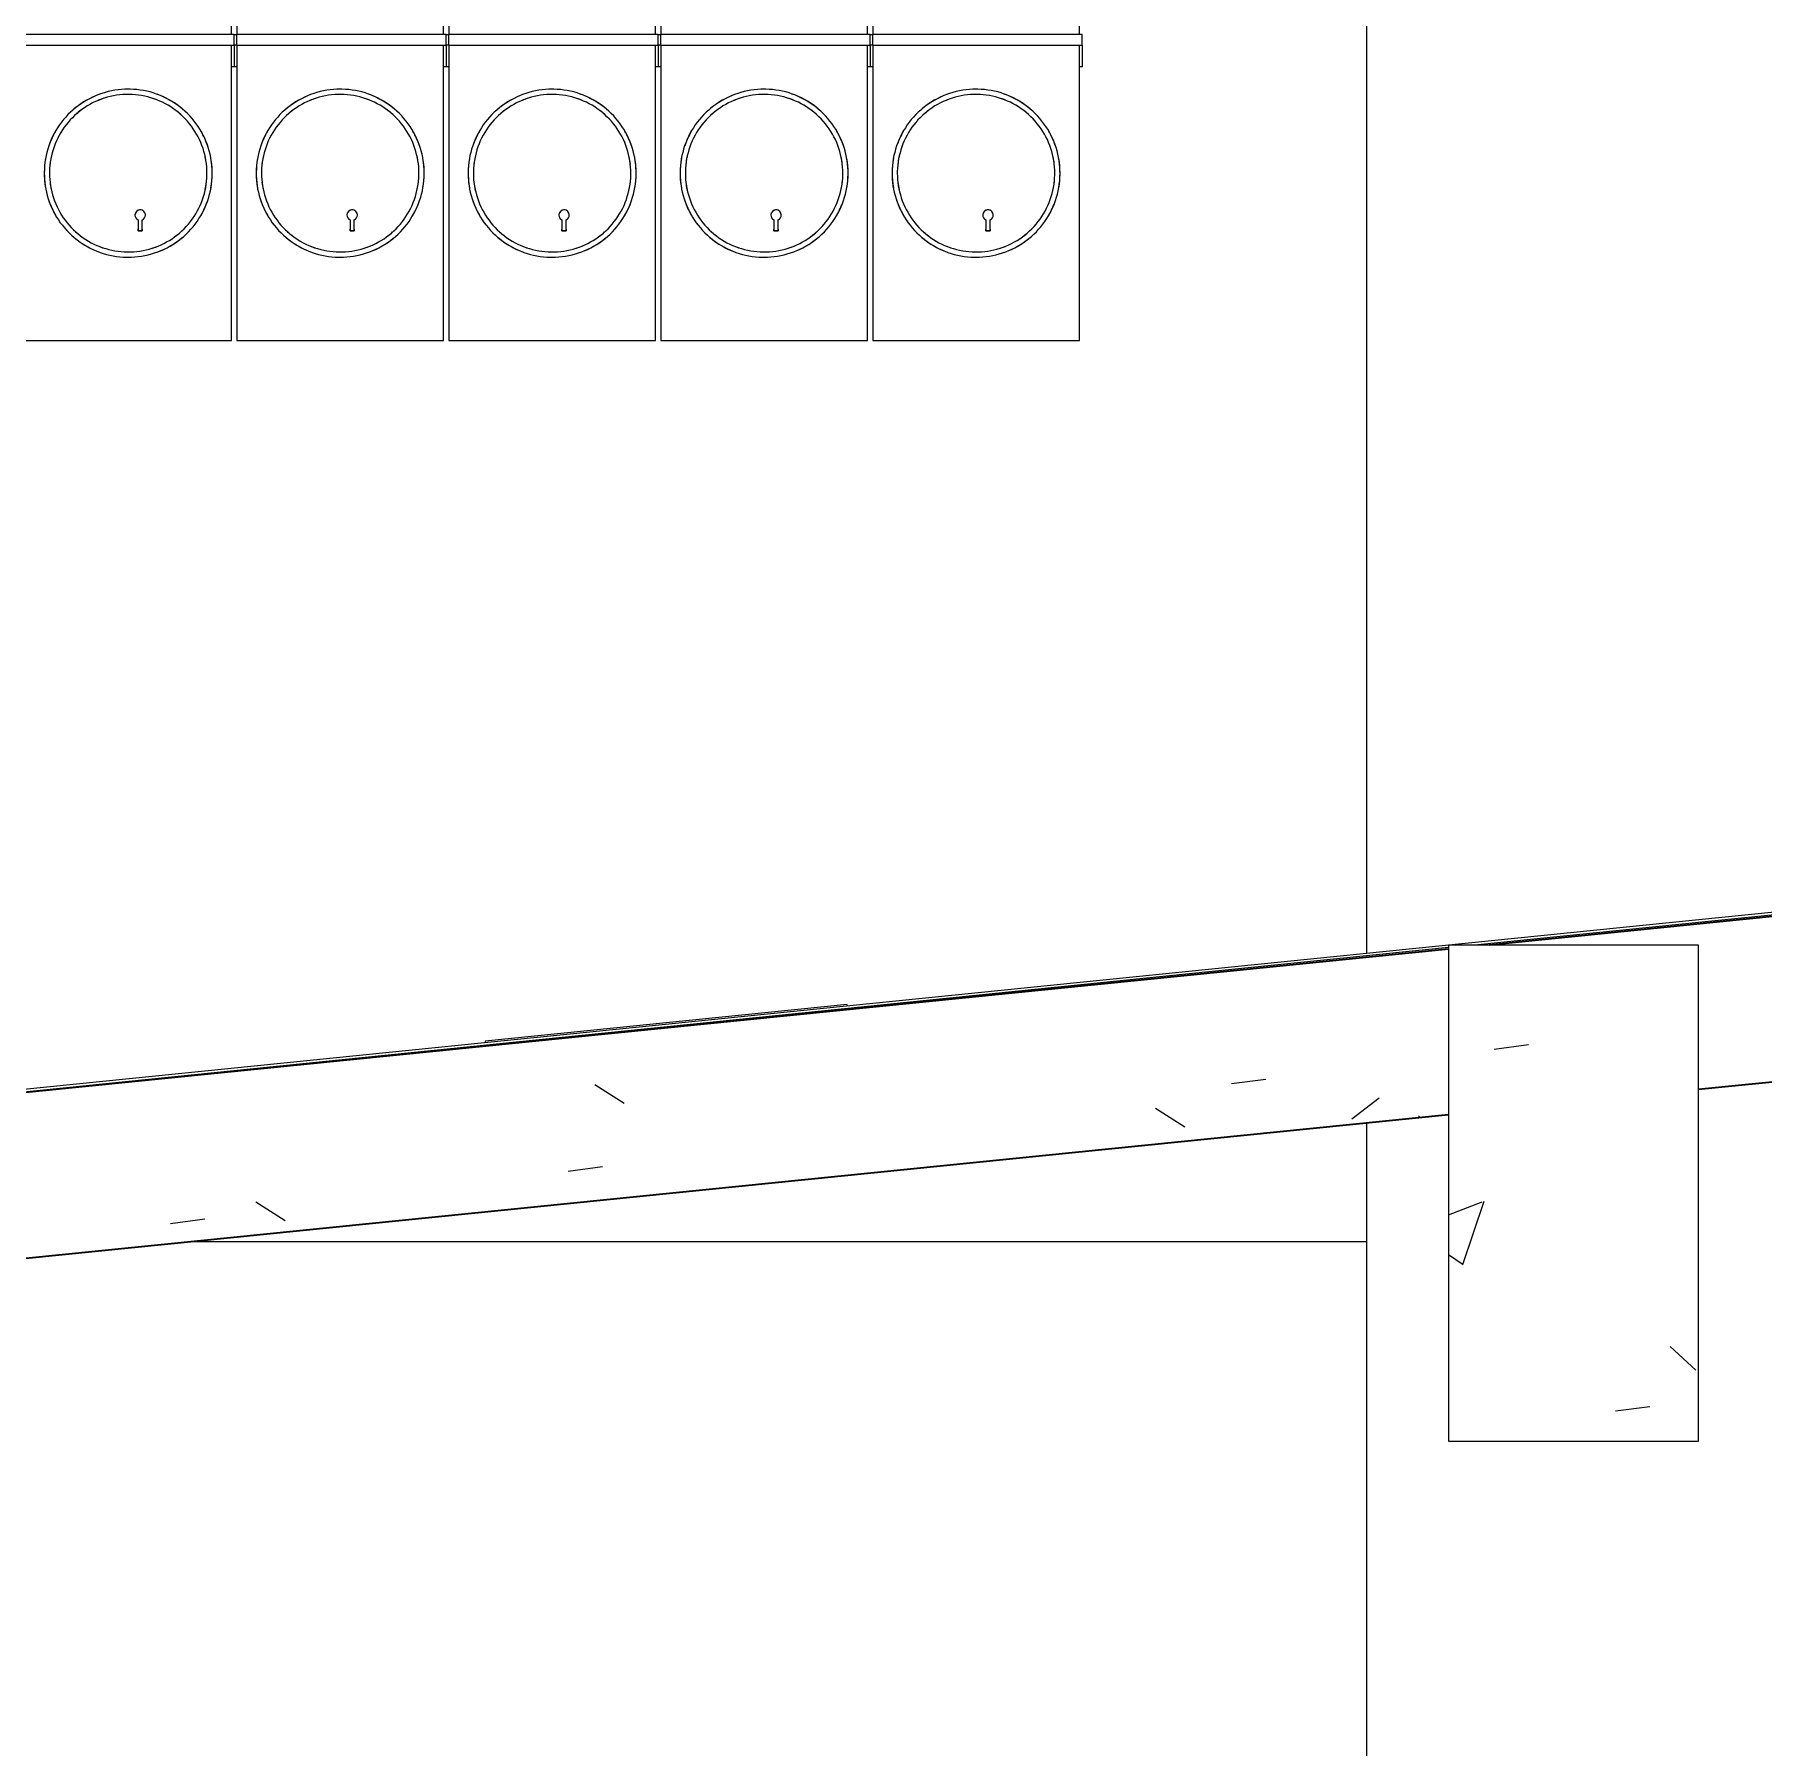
# Model space of a CAD drawing. Header units: metres. Extents: x -144 to 1000, y -717 to 29.
# Drawn here: x 220.5 to 222.591, y -656.977 to -654.906 of the extents above; entities that cross this region are included whole.
import ezdxf

# ---------------------------------------------------------------- set-up
doc = ezdxf.new("R2010")
doc.units = ezdxf.units.M
doc.layers.get('0').update_dxf_attribs({"color": 1})
for name, color, linetype, lineweight in [('A-DETL-GENF', 1, 'Continuous', 9), ('A-DETL-THIN', 1, 'Continuous', 9), ('A-FLOR', 2, 'Continuous', 9), ('A-FLOR-PATT', 8, 'Continuous', 50), ('A-WALL', 4, 'Continuous', 9), ('C-PRKG', 2, 'Continuous', 9), ('E-ELEC-FIXT', 7, 'Continuous', 9), ('S-COLS', 7, 'Continuous', 9)]:
    doc.layers.add(name, color=color, linetype=linetype, lineweight=lineweight)

# ---------------------------------------------------------------- blocks, each defined once
blk = doc.blocks.new('ololo')
at = {"layer": 'A-DETL-GENF'}
for p, q in [((222.2654, -656.1326), (222.3069, -656.1272)), ((222.2104, -656.3329), (222.2512, -656.3173)), ((222.2278, -656.3933), (222.2535, -656.3166)), ((222.2104, -656.3812), (222.228, -656.393)), ((222.4784, -656.4923), (222.5093, -656.5207)), ((222.4123, -656.5702), (222.4538, -656.5648))]:
    blk.add_line(p, q, dxfattribs=at)
at = {"layer": 'A-DETL-THIN'}
for p, q in [((222.5126, -656.0069), (222.2104, -656.0069)), ((222.2104, -656.0069), (222.2104, -656.6069)), ((222.5126, -656.6069), (222.5126, -656.0069)), ((222.2104, -656.6069), (222.5126, -656.6069))]:
    blk.add_line(p, q, dxfattribs=at)
at = {"layer": 'A-FLOR', "lineweight": 35}
for p, q in [((229.8126, -655.2454), (222.2593, -656.0069)), ((222.5126, -656.1813), (229.8104, -655.4456)), ((222.2104, -656.0118), (218.703, -656.3654)), ((218.703, -656.5654), (222.2104, -656.2118))]:
    blk.add_line(p, q, dxfattribs=at)
at = {"layer": 'A-FLOR'}
for p, q in [((226.3626, -655.5894), (222.2419, -656.0069)), ((222.2104, -656.01), (218.703, -656.3654))]:
    blk.add_line(p, q, dxfattribs=at)
at = {"layer": 'A-FLOR-PATT', "color": 8, "lineweight": 5, "true_color": 0x828282}
for p, q in [((221.178, -656.1754), (221.2134, -656.198)), ((221.9478, -656.1744), (221.9894, -656.169)), ((222.0932, -656.217), (222.1264, -656.1915)), ((221.856, -656.2041), (221.8913, -656.2266)), ((222.174, -656.2135), (222.176, -656.2153)), ((221.1454, -656.2801), (221.1869, -656.2746)), ((221.4668, -656.2868), (221.467, -656.2866)), ((220.7679, -656.3174), (220.8032, -656.3399)), ((220.6644, -656.3434), (220.706, -656.3379))]:
    blk.add_line(p, q, dxfattribs=at)
at = {"layer": 'A-WALL'}
blk.add_line((220.6868, -656.3654), (222.1116, -656.3654), dxfattribs=at)
at = {"layer": 'C-PRKG'}
for p, q in [((223.7122, -655.8547), (218.7377, -656.3587)), ((221.4831, -656.0787), (221.2642, -656.1009)), ((221.4833, -656.0805), (221.4831, -656.0787)), ((221.2642, -656.1009), (221.0453, -656.123)), ((221.0453, -656.123), (221.0455, -656.1249))]:
    blk.add_line(p, q, dxfattribs=at)
at = {"layer": 'E-ELEC-FIXT'}
for p, q in [((220.7385, -654.9061), (220.7385, -654.575)), ((220.7448, -654.575), (220.7448, -654.9061)), ((220.9948, -654.9061), (220.9948, -654.575)), ((221.0012, -654.575), (221.0012, -654.9061)), ((221.2512, -654.9061), (221.2512, -654.575)), ((221.2575, -654.575), (221.2575, -654.9061)), ((221.5075, -654.9061), (221.5075, -654.575)), ((221.5139, -654.575), (221.5139, -654.9061)), ((221.7639, -654.9061), (221.7639, -654.575)), ((220.7417, -654.9061), (220.4885, -654.9061)), ((220.4885, -654.9188), (220.7417, -654.9188)), ((220.7385, -654.945), (220.7385, -654.9188)), ((220.7417, -654.9061), (220.7448, -654.9061)), ((220.7417, -654.9188), (220.7417, -654.9061)), ((220.7448, -654.9188), (220.7417, -654.9188)), ((220.7417, -654.9188), (220.7417, -654.945)), ((220.7448, -654.9188), (220.7448, -654.9061)), ((220.998, -654.9061), (220.7448, -654.9061)), ((220.7448, -654.9188), (220.7448, -654.945)), ((220.7448, -654.9188), (220.998, -654.9188)), ((220.9948, -654.945), (220.9948, -654.9188)), ((220.998, -654.9061), (221.0012, -654.9061)), ((220.998, -654.9188), (220.998, -654.9061)), ((221.0012, -654.9188), (220.998, -654.9188)), ((220.998, -654.9188), (220.998, -654.945)), ((221.0012, -654.9188), (221.0012, -654.9061)), ((221.2544, -654.9061), (221.0012, -654.9061)), ((221.0012, -654.9188), (221.0012, -654.945)), ((221.0012, -654.9188), (221.2544, -654.9188)), ((221.2512, -654.945), (221.2512, -654.9188)), ((221.2544, -654.9061), (221.2575, -654.9061)), ((221.2544, -654.9188), (221.2544, -654.9061)), ((221.2575, -654.9188), (221.2544, -654.9188)), ((221.2544, -654.9188), (221.2544, -654.945)), ((221.2575, -654.9188), (221.2575, -654.9061)), ((221.5107, -654.9061), (221.2575, -654.9061)), ((221.2575, -654.9188), (221.2575, -654.945)), ((221.2575, -654.9188), (221.5107, -654.9188)), ((221.5075, -654.945), (221.5075, -654.9188)), ((221.5107, -654.9061), (221.5139, -654.9061)), ((221.5107, -654.9188), (221.5107, -654.9061)), ((221.5139, -654.9188), (221.5107, -654.9188)), ((221.5107, -654.9188), (221.5107, -654.945)), ((221.5139, -654.9188), (221.5139, -654.9061)), ((221.7671, -654.9061), (221.5139, -654.9061)), ((221.5139, -654.9188), (221.5139, -654.945)), ((221.5139, -654.9188), (221.7671, -654.9188)), ((221.7639, -654.945), (221.7639, -654.9188)), ((221.7671, -654.9188), (221.7671, -654.9061)), ((221.7671, -654.9188), (221.7671, -654.945)), ((220.7417, -654.945), (220.7385, -654.945)), ((220.7385, -655.2761), (220.7385, -654.945)), ((220.7448, -654.945), (220.7417, -654.945)), ((220.7448, -654.945), (220.7448, -655.2761)), ((220.998, -654.945), (220.9948, -654.945)), ((220.9948, -655.2761), (220.9948, -654.945)), ((221.0012, -654.945), (220.998, -654.945)), ((221.0012, -654.945), (221.0012, -655.2761)), ((221.2544, -654.945), (221.2512, -654.945)), ((221.2512, -655.2761), (221.2512, -654.945)), ((221.2575, -654.945), (221.2544, -654.945)), ((221.2575, -654.945), (221.2575, -655.2761)), ((221.5107, -654.945), (221.5075, -654.945)), ((221.5075, -655.2761), (221.5075, -654.945)), ((221.5139, -654.945), (221.5107, -654.945)), ((221.5139, -654.945), (221.5139, -655.2761)), ((221.7671, -654.945), (221.7639, -654.945)), ((221.7639, -655.2761), (221.7639, -654.945)), ((220.6253, -655.1301), (220.6253, -655.1413)), ((220.6305, -655.1413), (220.6305, -655.1301)), ((220.8817, -655.1301), (220.8817, -655.1413)), ((220.8869, -655.1413), (220.8869, -655.1301)), ((221.138, -655.1301), (221.138, -655.1413)), ((221.1432, -655.1413), (221.1432, -655.1301)), ((221.3944, -655.1301), (221.3944, -655.1413)), ((221.3996, -655.1413), (221.3996, -655.1301)), ((221.6507, -655.1301), (221.6507, -655.1413)), ((221.6559, -655.1413), (221.6559, -655.1301)), ((220.6253, -655.1434), (220.6253, -655.1413)), ((220.6253, -655.1413), (220.6253, -655.1434)), ((220.6253, -655.1434), (220.6305, -655.1434)), ((220.6305, -655.1434), (220.6253, -655.1434)), ((220.6305, -655.1413), (220.6305, -655.1434)), ((220.6305, -655.1434), (220.6305, -655.1413)), ((220.8817, -655.1434), (220.8817, -655.1413)), ((220.8817, -655.1413), (220.8817, -655.1434)), ((220.8817, -655.1434), (220.8869, -655.1434)), ((220.8869, -655.1434), (220.8817, -655.1434)), ((220.8869, -655.1413), (220.8869, -655.1434)), ((220.8869, -655.1434), (220.8869, -655.1413)), ((221.138, -655.1434), (221.138, -655.1413)), ((221.138, -655.1413), (221.138, -655.1434)), ((221.138, -655.1434), (221.1432, -655.1434)), ((221.1432, -655.1434), (221.138, -655.1434)), ((221.1432, -655.1413), (221.1432, -655.1434)), ((221.1432, -655.1434), (221.1432, -655.1413)), ((221.3944, -655.1434), (221.3944, -655.1413)), ((221.3944, -655.1413), (221.3944, -655.1434)), ((221.3944, -655.1434), (221.3996, -655.1434)), ((221.3996, -655.1434), (221.3944, -655.1434)), ((221.3996, -655.1413), (221.3996, -655.1434)), ((221.3996, -655.1434), (221.3996, -655.1413)), ((221.6507, -655.1434), (221.6507, -655.1413)), ((221.6507, -655.1413), (221.6507, -655.1434)), ((221.6507, -655.1434), (221.6559, -655.1434)), ((221.6559, -655.1434), (221.6507, -655.1434)), ((221.6559, -655.1413), (221.6559, -655.1434)), ((221.6559, -655.1434), (221.6559, -655.1413)), ((220.4885, -655.2761), (220.7385, -655.2761)), ((220.7448, -655.2761), (220.9948, -655.2761)), ((221.0012, -655.2761), (221.2512, -655.2761)), ((221.2575, -655.2761), (221.5075, -655.2761)), ((221.5139, -655.2761), (221.7639, -655.2761))]:
    blk.add_line(p, q, dxfattribs=at)
at = {"layer": 'E-ELEC-FIXT', "flags": 128}
for points in [[(220.6135, -654.9721), (220.6094, -654.9722), (220.6054, -654.9724), (220.6013, -654.9728), (220.5973, -654.9734), (220.5933, -654.9741), (220.5893, -654.975), (220.5854, -654.976), (220.5815, -654.9772), (220.5777, -654.9786), (220.5739, -654.9801), (220.5702, -654.9818), (220.5666, -654.9836), (220.563, -654.9855), (220.5595, -654.9876), (220.5561, -654.9898), (220.5528, -654.9922), (220.5496, -654.9947), (220.5465, -654.9973), (220.5435, -655), (220.5406, -655.0029), (220.5378, -655.0059), (220.5352, -655.0089), (220.5326, -655.0121), (220.5302, -655.0154), (220.528, -655.0188), (220.5259, -655.0222), (220.5239, -655.0258), (220.522, -655.0294), (220.5203, -655.0331), (220.5188, -655.0369), (220.5174, -655.0407), (220.5161, -655.0445), (220.5151, -655.0485), (220.5141, -655.0524), (220.5134, -655.0564), (220.5127, -655.0604), (220.5123, -655.0645), (220.512, -655.0685), (220.5119, -655.0726), (220.5119, -655.0766), (220.5121, -655.0807), (220.5125, -655.0848), (220.513, -655.0888), (220.5137, -655.0928), (220.5145, -655.0968), (220.5155, -655.1007), (220.5167, -655.1046), (220.518, -655.1084), (220.5195, -655.1122), (220.5211, -655.116), (220.5229, -655.1196), (220.5248, -655.1232), (220.5268, -655.1267), (220.529, -655.1301), (220.5313, -655.1335), (220.5338, -655.1367), (220.5364, -655.1398), (220.5391, -655.1429), (220.5419, -655.1458), (220.5449, -655.1486), (220.5479, -655.1513), (220.5511, -655.1538), (220.5543, -655.1563), (220.5577, -655.1586), (220.5611, -655.1607), (220.5646, -655.1628), (220.5682, -655.1646), (220.5719, -655.1664), (220.5756, -655.168), (220.5794, -655.1694), (220.5833, -655.1707), (220.5872, -655.1718), (220.5911, -655.1728), (220.5951, -655.1736), (220.5991, -655.1743), (220.6032, -655.1748), (220.6072, -655.1751), (220.6113, -655.1753), (220.6135, -655.1753)], [(220.7087, -655.0737), (220.7087, -655.0699), (220.7084, -655.0661), (220.708, -655.0623), (220.7075, -655.0585), (220.7068, -655.0548), (220.706, -655.051), (220.705, -655.0474), (220.7039, -655.0437), (220.7026, -655.0401), (220.7012, -655.0366), (220.6997, -655.0331), (220.698, -655.0297), (220.6961, -655.0264), (220.6942, -655.0231), (220.6921, -655.0199), (220.6899, -655.0168), (220.6875, -655.0138), (220.6851, -655.0109), (220.6825, -655.0081), (220.6798, -655.0054), (220.6771, -655.0028), (220.6742, -655.0003), (220.6712, -654.9979), (220.6681, -654.9957), (220.6649, -654.9935), (220.6617, -654.9915), (220.6584, -654.9897), (220.655, -654.9879), (220.6515, -654.9864), (220.648, -654.9849), (220.6444, -654.9836), (220.6408, -654.9824), (220.6371, -654.9814), (220.6334, -654.9805), (220.6297, -654.9798), (220.6259, -654.9792), (220.6221, -654.9788), (220.6183, -654.9786), (220.6145, -654.9784), (220.6107, -654.9785), (220.6069, -654.9787), (220.6031, -654.979), (220.5993, -654.9795), (220.5956, -654.9801), (220.5918, -654.9809), (220.5881, -654.9819), (220.5845, -654.9829), (220.5809, -654.9842), (220.5773, -654.9856), (220.5738, -654.9871), (220.5704, -654.9887), (220.567, -654.9905), (220.5638, -654.9924), (220.5605, -654.9945), (220.5574, -654.9967), (220.5544, -654.999), (220.5514, -655.0014), (220.5486, -655.0039), (220.5459, -655.0066), (220.5432, -655.0093), (220.5407, -655.0122), (220.5383, -655.0152), (220.536, -655.0182), (220.5339, -655.0214), (220.5319, -655.0246), (220.53, -655.0279), (220.5282, -655.0313), (220.5266, -655.0347), (220.5251, -655.0382), (220.5237, -655.0418), (220.5225, -655.0454), (220.5215, -655.049), (220.5206, -655.0527), (220.5198, -655.0565), (220.5192, -655.0602), (220.5187, -655.064), (220.5184, -655.0678), (220.5182, -655.0716), (220.5182, -655.0737)], [(220.6135, -655.1753), (220.6175, -655.1752), (220.6216, -655.175), (220.6256, -655.1745), (220.6297, -655.174), (220.6337, -655.1733), (220.6376, -655.1724), (220.6416, -655.1713), (220.6454, -655.1701), (220.6493, -655.1688), (220.653, -655.1673), (220.6568, -655.1656), (220.6604, -655.1638), (220.664, -655.1619), (220.6674, -655.1598), (220.6708, -655.1575), (220.6742, -655.1552), (220.6774, -655.1527), (220.6805, -655.1501), (220.6835, -655.1473), (220.6864, -655.1445), (220.6891, -655.1415), (220.6918, -655.1384), (220.6943, -655.1352), (220.6967, -655.1319), (220.699, -655.1286), (220.7011, -655.1251), (220.7031, -655.1216), (220.7049, -655.1179), (220.7066, -655.1143), (220.7082, -655.1105), (220.7096, -655.1067), (220.7108, -655.1028), (220.7119, -655.0989), (220.7128, -655.0949), (220.7136, -655.0909), (220.7142, -655.0869), (220.7147, -655.0829), (220.7149, -655.0788), (220.7151, -655.0748), (220.715, -655.0707), (220.7148, -655.0667), (220.7145, -655.0626), (220.7139, -655.0586), (220.7133, -655.0546), (220.7124, -655.0506), (220.7114, -655.0467), (220.7103, -655.0428), (220.7089, -655.0389), (220.7075, -655.0351), (220.7059, -655.0314), (220.7041, -655.0277), (220.7022, -655.0242), (220.7001, -655.0206), (220.6979, -655.0172), (220.6956, -655.0139), (220.6932, -655.0107), (220.6906, -655.0075), (220.6879, -655.0045), (220.685, -655.0016), (220.6821, -654.9988), (220.6791, -654.9961), (220.6759, -654.9935), (220.6726, -654.9911), (220.6693, -654.9888), (220.6659, -654.9866), (220.6623, -654.9846), (220.6587, -654.9827), (220.6551, -654.981), (220.6513, -654.9794), (220.6475, -654.978), (220.6437, -654.9767), (220.6398, -654.9755), (220.6358, -654.9746), (220.6318, -654.9738), (220.6278, -654.9731), (220.6238, -654.9726), (220.6197, -654.9723), (220.6157, -654.9721), (220.6135, -654.9721)], [(220.8698, -654.9721), (220.8658, -654.9722), (220.8617, -654.9724), (220.8577, -654.9728), (220.8536, -654.9734), (220.8496, -654.9741), (220.8457, -654.975), (220.8417, -654.976), (220.8379, -654.9772), (220.834, -654.9786), (220.8303, -654.9801), (220.8266, -654.9818), (220.8229, -654.9836), (220.8193, -654.9855), (220.8159, -654.9876), (220.8125, -654.9898), (220.8092, -654.9922), (220.8059, -654.9947), (220.8028, -654.9973), (220.7998, -655), (220.7969, -655.0029), (220.7942, -655.0059), (220.7915, -655.0089), (220.789, -655.0121), (220.7866, -655.0154), (220.7843, -655.0188), (220.7822, -655.0222), (220.7802, -655.0258), (220.7784, -655.0294), (220.7767, -655.0331), (220.7751, -655.0369), (220.7737, -655.0407), (220.7725, -655.0445), (220.7714, -655.0485), (220.7705, -655.0524), (220.7697, -655.0564), (220.7691, -655.0604), (220.7686, -655.0645), (220.7684, -655.0685), (220.7682, -655.0726), (220.7683, -655.0766), (220.7685, -655.0807), (220.7688, -655.0848), (220.7694, -655.0888), (220.77, -655.0928), (220.7709, -655.0968), (220.7719, -655.1007), (220.773, -655.1046), (220.7744, -655.1084), (220.7758, -655.1122), (220.7774, -655.116), (220.7792, -655.1196), (220.7811, -655.1232), (220.7832, -655.1267), (220.7854, -655.1301), (220.7877, -655.1335), (220.7901, -655.1367), (220.7927, -655.1398), (220.7954, -655.1429), (220.7983, -655.1458), (220.8012, -655.1486), (220.8043, -655.1513), (220.8074, -655.1538), (220.8107, -655.1563), (220.814, -655.1586), (220.8175, -655.1607), (220.821, -655.1628), (220.8246, -655.1646), (220.8283, -655.1664), (220.832, -655.168), (220.8358, -655.1694), (220.8396, -655.1707), (220.8436, -655.1718), (220.8475, -655.1728), (220.8515, -655.1736), (220.8555, -655.1743), (220.8595, -655.1748), (220.8636, -655.1751), (220.8676, -655.1753), (220.8698, -655.1753)], [(220.9651, -655.0737), (220.965, -655.0699), (220.9648, -655.0661), (220.9644, -655.0623), (220.9639, -655.0585), (220.9632, -655.0548), (220.9623, -655.051), (220.9614, -655.0474), (220.9602, -655.0437), (220.959, -655.0401), (220.9576, -655.0366), (220.956, -655.0331), (220.9543, -655.0297), (220.9525, -655.0264), (220.9505, -655.0231), (220.9484, -655.0199), (220.9462, -655.0168), (220.9439, -655.0138), (220.9414, -655.0109), (220.9389, -655.0081), (220.9362, -655.0054), (220.9334, -655.0028), (220.9305, -655.0003), (220.9275, -654.9979), (220.9245, -654.9957), (220.9213, -654.9935), (220.918, -654.9915), (220.9147, -654.9897), (220.9113, -654.9879), (220.9079, -654.9864), (220.9043, -654.9849), (220.9008, -654.9836), (220.8971, -654.9824), (220.8935, -654.9814), (220.8898, -654.9805), (220.886, -654.9798), (220.8823, -654.9792), (220.8785, -654.9788), (220.8747, -654.9786), (220.8709, -654.9784), (220.867, -654.9785), (220.8632, -654.9787), (220.8594, -654.979), (220.8557, -654.9795), (220.8519, -654.9801), (220.8482, -654.9809), (220.8445, -654.9819), (220.8408, -654.9829), (220.8372, -654.9842), (220.8337, -654.9856), (220.8302, -654.9871), (220.8268, -654.9887), (220.8234, -654.9905), (220.8201, -654.9924), (220.8169, -654.9945), (220.8138, -654.9967), (220.8107, -654.999), (220.8078, -655.0014), (220.805, -655.0039), (220.8022, -655.0066), (220.7996, -655.0093), (220.7971, -655.0122), (220.7947, -655.0152), (220.7924, -655.0182), (220.7902, -655.0214), (220.7882, -655.0246), (220.7863, -655.0279), (220.7845, -655.0313), (220.7829, -655.0347), (220.7814, -655.0382), (220.7801, -655.0418), (220.7789, -655.0454), (220.7778, -655.049), (220.7769, -655.0527), (220.7761, -655.0565), (220.7755, -655.0602), (220.7751, -655.064), (220.7748, -655.0678), (220.7746, -655.0716), (220.7746, -655.0737)], [(220.8698, -655.1753), (220.8739, -655.1752), (220.8779, -655.175), (220.882, -655.1745), (220.886, -655.174), (220.89, -655.1733), (220.894, -655.1724), (220.8979, -655.1713), (220.9018, -655.1701), (220.9056, -655.1688), (220.9094, -655.1673), (220.9131, -655.1656), (220.9167, -655.1638), (220.9203, -655.1619), (220.9238, -655.1598), (220.9272, -655.1575), (220.9305, -655.1552), (220.9337, -655.1527), (220.9368, -655.1501), (220.9398, -655.1473), (220.9427, -655.1445), (220.9455, -655.1415), (220.9481, -655.1384), (220.9507, -655.1352), (220.9531, -655.1319), (220.9553, -655.1286), (220.9574, -655.1251), (220.9594, -655.1216), (220.9613, -655.1179), (220.963, -655.1143), (220.9645, -655.1105), (220.9659, -655.1067), (220.9672, -655.1028), (220.9682, -655.0989), (220.9692, -655.0949), (220.9699, -655.0909), (220.9706, -655.0869), (220.971, -655.0829), (220.9713, -655.0788), (220.9714, -655.0748), (220.9714, -655.0707), (220.9712, -655.0667), (220.9708, -655.0626), (220.9703, -655.0586), (220.9696, -655.0546), (220.9688, -655.0506), (220.9678, -655.0467), (220.9666, -655.0428), (220.9653, -655.0389), (220.9638, -655.0351), (220.9622, -655.0314), (220.9604, -655.0277), (220.9585, -655.0242), (220.9565, -655.0206), (220.9543, -655.0172), (220.952, -655.0139), (220.9495, -655.0107), (220.9469, -655.0075), (220.9442, -655.0045), (220.9414, -655.0016), (220.9385, -654.9988), (220.9354, -654.9961), (220.9322, -654.9935), (220.929, -654.9911), (220.9256, -654.9888), (220.9222, -654.9866), (220.9187, -654.9846), (220.9151, -654.9827), (220.9114, -654.981), (220.9077, -654.9794), (220.9039, -654.978), (220.9, -654.9767), (220.8961, -654.9755), (220.8922, -654.9746), (220.8882, -654.9738), (220.8842, -654.9731), (220.8801, -654.9726), (220.8761, -654.9723), (220.872, -654.9721), (220.8698, -654.9721)], [(221.1262, -654.9721), (221.1221, -654.9722), (221.1181, -654.9724), (221.114, -654.9728), (221.11, -654.9734), (221.106, -654.9741), (221.102, -654.975), (221.0981, -654.976), (221.0942, -654.9772), (221.0904, -654.9786), (221.0866, -654.9801), (221.0829, -654.9818), (221.0793, -654.9836), (221.0757, -654.9855), (221.0722, -654.9876), (221.0688, -654.9898), (221.0655, -654.9922), (221.0623, -654.9947), (221.0592, -654.9973), (221.0562, -655), (221.0533, -655.0029), (221.0505, -655.0059), (221.0479, -655.0089), (221.0453, -655.0121), (221.0429, -655.0154), (221.0407, -655.0188), (221.0386, -655.0222), (221.0366, -655.0258), (221.0347, -655.0294), (221.033, -655.0331), (221.0315, -655.0369), (221.0301, -655.0407), (221.0288, -655.0445), (221.0278, -655.0485), (221.0268, -655.0524), (221.0261, -655.0564), (221.0254, -655.0604), (221.025, -655.0645), (221.0247, -655.0685), (221.0246, -655.0726), (221.0246, -655.0766), (221.0248, -655.0807), (221.0252, -655.0848), (221.0257, -655.0888), (221.0264, -655.0928), (221.0272, -655.0968), (221.0282, -655.1007), (221.0294, -655.1046), (221.0307, -655.1084), (221.0322, -655.1122), (221.0338, -655.116), (221.0356, -655.1196), (221.0375, -655.1232), (221.0395, -655.1267), (221.0417, -655.1301), (221.044, -655.1335), (221.0465, -655.1367), (221.0491, -655.1398), (221.0518, -655.1429), (221.0546, -655.1458), (221.0576, -655.1486), (221.0606, -655.1513), (221.0638, -655.1538), (221.067, -655.1563), (221.0704, -655.1586), (221.0738, -655.1607), (221.0773, -655.1628), (221.0809, -655.1646), (221.0846, -655.1664), (221.0883, -655.168), (221.0921, -655.1694), (221.096, -655.1707), (221.0999, -655.1718), (221.1038, -655.1728), (221.1078, -655.1736), (221.1118, -655.1743), (221.1159, -655.1748), (221.1199, -655.1751), (221.124, -655.1753), (221.1262, -655.1753)], [(221.2214, -655.0737), (221.2214, -655.0699), (221.2211, -655.0661), (221.2207, -655.0623), (221.2202, -655.0585), (221.2195, -655.0548), (221.2187, -655.051), (221.2177, -655.0474), (221.2166, -655.0437), (221.2153, -655.0401), (221.2139, -655.0366), (221.2124, -655.0331), (221.2107, -655.0297), (221.2088, -655.0264), (221.2069, -655.0231), (221.2048, -655.0199), (221.2026, -655.0168), (221.2002, -655.0138), (221.1978, -655.0109), (221.1952, -655.0081), (221.1925, -655.0054), (221.1898, -655.0028), (221.1869, -655.0003), (221.1839, -654.9979), (221.1808, -654.9957), (221.1776, -654.9935), (221.1744, -654.9915), (221.1711, -654.9897), (221.1677, -654.9879), (221.1642, -654.9864), (221.1607, -654.9849), (221.1571, -654.9836), (221.1535, -654.9824), (221.1498, -654.9814), (221.1461, -654.9805), (221.1424, -654.9798), (221.1386, -654.9792), (221.1348, -654.9788), (221.131, -654.9786), (221.1272, -654.9784), (221.1234, -654.9785), (221.1196, -654.9787), (221.1158, -654.979), (221.112, -654.9795), (221.1083, -654.9801), (221.1045, -654.9809), (221.1008, -654.9819), (221.0972, -654.9829), (221.0936, -654.9842), (221.09, -654.9856), (221.0865, -654.9871), (221.0831, -654.9887), (221.0797, -654.9905), (221.0765, -654.9924), (221.0732, -654.9945), (221.0701, -654.9967), (221.0671, -654.999), (221.0641, -655.0014), (221.0613, -655.0039), (221.0586, -655.0066), (221.0559, -655.0093), (221.0534, -655.0122), (221.051, -655.0152), (221.0487, -655.0182), (221.0466, -655.0214), (221.0446, -655.0246), (221.0427, -655.0279), (221.0409, -655.0313), (221.0393, -655.0347), (221.0378, -655.0382), (221.0364, -655.0418), (221.0352, -655.0454), (221.0342, -655.049), (221.0333, -655.0527), (221.0325, -655.0565), (221.0319, -655.0602), (221.0314, -655.064), (221.0311, -655.0678), (221.0309, -655.0716), (221.0309, -655.0737)], [(221.1262, -655.1753), (221.1302, -655.1752), (221.1343, -655.175), (221.1383, -655.1745), (221.1424, -655.174), (221.1464, -655.1733), (221.1503, -655.1724), (221.1543, -655.1713), (221.1581, -655.1701), (221.162, -655.1688), (221.1657, -655.1673), (221.1695, -655.1656), (221.1731, -655.1638), (221.1767, -655.1619), (221.1801, -655.1598), (221.1835, -655.1575), (221.1869, -655.1552), (221.1901, -655.1527), (221.1932, -655.1501), (221.1962, -655.1473), (221.1991, -655.1445), (221.2018, -655.1415), (221.2045, -655.1384), (221.207, -655.1352), (221.2094, -655.1319), (221.2117, -655.1286), (221.2138, -655.1251), (221.2158, -655.1216), (221.2176, -655.1179), (221.2193, -655.1143), (221.2209, -655.1105), (221.2223, -655.1067), (221.2235, -655.1028), (221.2246, -655.0989), (221.2255, -655.0949), (221.2263, -655.0909), (221.2269, -655.0869), (221.2274, -655.0829), (221.2276, -655.0788), (221.2278, -655.0748), (221.2277, -655.0707), (221.2275, -655.0667), (221.2272, -655.0626), (221.2266, -655.0586), (221.226, -655.0546), (221.2251, -655.0506), (221.2241, -655.0467), (221.223, -655.0428), (221.2216, -655.0389), (221.2202, -655.0351), (221.2186, -655.0314), (221.2168, -655.0277), (221.2149, -655.0242), (221.2128, -655.0206), (221.2106, -655.0172), (221.2083, -655.0139), (221.2059, -655.0107), (221.2033, -655.0075), (221.2006, -655.0045), (221.1977, -655.0016), (221.1948, -654.9988), (221.1918, -654.9961), (221.1886, -654.9935), (221.1853, -654.9911), (221.182, -654.9888), (221.1786, -654.9866), (221.175, -654.9846), (221.1714, -654.9827), (221.1678, -654.981), (221.164, -654.9794), (221.1602, -654.978), (221.1564, -654.9767), (221.1525, -654.9755), (221.1485, -654.9746), (221.1445, -654.9738), (221.1405, -654.9731), (221.1365, -654.9726), (221.1324, -654.9723), (221.1284, -654.9721), (221.1262, -654.9721)], [(221.3825, -654.9721), (221.3785, -654.9722), (221.3744, -654.9724), (221.3704, -654.9728), (221.3663, -654.9734), (221.3623, -654.9741), (221.3584, -654.975), (221.3544, -654.976), (221.3506, -654.9772), (221.3467, -654.9786), (221.343, -654.9801), (221.3393, -654.9818), (221.3356, -654.9836), (221.332, -654.9855), (221.3286, -654.9876), (221.3252, -654.9898), (221.3219, -654.9922), (221.3186, -654.9947), (221.3155, -654.9973), (221.3125, -655), (221.3096, -655.0029), (221.3069, -655.0059), (221.3042, -655.0089), (221.3017, -655.0121), (221.2993, -655.0154), (221.297, -655.0188), (221.2949, -655.0222), (221.2929, -655.0258), (221.2911, -655.0294), (221.2894, -655.0331), (221.2878, -655.0369), (221.2864, -655.0407), (221.2852, -655.0445), (221.2841, -655.0485), (221.2832, -655.0524), (221.2824, -655.0564), (221.2818, -655.0604), (221.2813, -655.0645), (221.2811, -655.0685), (221.2809, -655.0726), (221.281, -655.0766), (221.2812, -655.0807), (221.2815, -655.0848), (221.2821, -655.0888), (221.2827, -655.0928), (221.2836, -655.0968), (221.2846, -655.1007), (221.2857, -655.1046), (221.2871, -655.1084), (221.2885, -655.1122), (221.2901, -655.116), (221.2919, -655.1196), (221.2938, -655.1232), (221.2959, -655.1267), (221.2981, -655.1301), (221.3004, -655.1335), (221.3028, -655.1367), (221.3054, -655.1398), (221.3081, -655.1429), (221.311, -655.1458), (221.3139, -655.1486), (221.317, -655.1513), (221.3201, -655.1538), (221.3234, -655.1563), (221.3267, -655.1586), (221.3302, -655.1607), (221.3337, -655.1628), (221.3373, -655.1646), (221.341, -655.1664), (221.3447, -655.168), (221.3485, -655.1694), (221.3523, -655.1707), (221.3563, -655.1718), (221.3602, -655.1728), (221.3642, -655.1736), (221.3682, -655.1743), (221.3722, -655.1748), (221.3763, -655.1751), (221.3803, -655.1753), (221.3825, -655.1753)], [(221.4778, -655.0737), (221.4777, -655.0699), (221.4775, -655.0661), (221.4771, -655.0623), (221.4766, -655.0585), (221.4759, -655.0548), (221.475, -655.051), (221.4741, -655.0474), (221.4729, -655.0437), (221.4717, -655.0401), (221.4703, -655.0366), (221.4687, -655.0331), (221.467, -655.0297), (221.4652, -655.0264), (221.4632, -655.0231), (221.4611, -655.0199), (221.4589, -655.0168), (221.4566, -655.0138), (221.4541, -655.0109), (221.4516, -655.0081), (221.4489, -655.0054), (221.4461, -655.0028), (221.4432, -655.0003), (221.4402, -654.9979), (221.4372, -654.9957), (221.434, -654.9935), (221.4307, -654.9915), (221.4274, -654.9897), (221.424, -654.9879), (221.4206, -654.9864), (221.417, -654.9849), (221.4135, -654.9836), (221.4098, -654.9824), (221.4062, -654.9814), (221.4025, -654.9805), (221.3987, -654.9798), (221.395, -654.9792), (221.3912, -654.9788), (221.3874, -654.9786), (221.3836, -654.9784), (221.3797, -654.9785), (221.3759, -654.9787), (221.3721, -654.979), (221.3684, -654.9795), (221.3646, -654.9801), (221.3609, -654.9809), (221.3572, -654.9819), (221.3535, -654.9829), (221.3499, -654.9842), (221.3464, -654.9856), (221.3429, -654.9871), (221.3395, -654.9887), (221.3361, -654.9905), (221.3328, -654.9924), (221.3296, -654.9945), (221.3265, -654.9967), (221.3234, -654.999), (221.3205, -655.0014), (221.3177, -655.0039), (221.3149, -655.0066), (221.3123, -655.0093), (221.3098, -655.0122), (221.3074, -655.0152), (221.3051, -655.0182), (221.3029, -655.0214), (221.3009, -655.0246), (221.299, -655.0279), (221.2972, -655.0313), (221.2956, -655.0347), (221.2941, -655.0382), (221.2928, -655.0418), (221.2916, -655.0454), (221.2905, -655.049), (221.2896, -655.0527), (221.2888, -655.0565), (221.2882, -655.0602), (221.2878, -655.064), (221.2875, -655.0678), (221.2873, -655.0716), (221.2873, -655.0737)], [(221.3825, -655.1753), (221.3866, -655.1752), (221.3906, -655.175), (221.3947, -655.1745), (221.3987, -655.174), (221.4027, -655.1733), (221.4067, -655.1724), (221.4106, -655.1713), (221.4145, -655.1701), (221.4183, -655.1688), (221.4221, -655.1673), (221.4258, -655.1656), (221.4294, -655.1638), (221.433, -655.1619), (221.4365, -655.1598), (221.4399, -655.1575), (221.4432, -655.1552), (221.4464, -655.1527), (221.4495, -655.1501), (221.4525, -655.1473), (221.4554, -655.1445), (221.4582, -655.1415), (221.4608, -655.1384), (221.4634, -655.1352), (221.4658, -655.1319), (221.468, -655.1286), (221.4701, -655.1251), (221.4721, -655.1216), (221.474, -655.1179), (221.4757, -655.1143), (221.4772, -655.1105), (221.4786, -655.1067), (221.4799, -655.1028), (221.4809, -655.0989), (221.4819, -655.0949), (221.4826, -655.0909), (221.4833, -655.0869), (221.4837, -655.0829), (221.484, -655.0788), (221.4841, -655.0748), (221.4841, -655.0707), (221.4839, -655.0667), (221.4835, -655.0626), (221.483, -655.0586), (221.4823, -655.0546), (221.4815, -655.0506), (221.4805, -655.0467), (221.4793, -655.0428), (221.478, -655.0389), (221.4765, -655.0351), (221.4749, -655.0314), (221.4731, -655.0277), (221.4712, -655.0242), (221.4692, -655.0206), (221.467, -655.0172), (221.4647, -655.0139), (221.4622, -655.0107), (221.4596, -655.0075), (221.4569, -655.0045), (221.4541, -655.0016), (221.4512, -654.9988), (221.4481, -654.9961), (221.4449, -654.9935), (221.4417, -654.9911), (221.4383, -654.9888), (221.4349, -654.9866), (221.4314, -654.9846), (221.4278, -654.9827), (221.4241, -654.981), (221.4204, -654.9794), (221.4166, -654.978), (221.4127, -654.9767), (221.4088, -654.9755), (221.4049, -654.9746), (221.4009, -654.9738), (221.3969, -654.9731), (221.3928, -654.9726), (221.3888, -654.9723), (221.3847, -654.9721), (221.3825, -654.9721)], [(221.6389, -654.9721), (221.6348, -654.9722), (221.6308, -654.9724), (221.6267, -654.9728), (221.6227, -654.9734), (221.6187, -654.9741), (221.6147, -654.975), (221.6108, -654.976), (221.6069, -654.9772), (221.6031, -654.9786), (221.5993, -654.9801), (221.5956, -654.9818), (221.592, -654.9836), (221.5884, -654.9855), (221.5849, -654.9876), (221.5815, -654.9898), (221.5782, -654.9922), (221.575, -654.9947), (221.5719, -654.9973), (221.5689, -655), (221.566, -655.0029), (221.5632, -655.0059), (221.5606, -655.0089), (221.558, -655.0121), (221.5556, -655.0154), (221.5534, -655.0188), (221.5513, -655.0222), (221.5493, -655.0258), (221.5474, -655.0294), (221.5457, -655.0331), (221.5442, -655.0369), (221.5428, -655.0407), (221.5415, -655.0445), (221.5405, -655.0485), (221.5395, -655.0524), (221.5388, -655.0564), (221.5381, -655.0604), (221.5377, -655.0645), (221.5374, -655.0685), (221.5373, -655.0726), (221.5373, -655.0766), (221.5375, -655.0807), (221.5379, -655.0848), (221.5384, -655.0888), (221.5391, -655.0928), (221.5399, -655.0968), (221.5409, -655.1007), (221.5421, -655.1046), (221.5434, -655.1084), (221.5449, -655.1122), (221.5465, -655.116), (221.5483, -655.1196), (221.5502, -655.1232), (221.5522, -655.1267), (221.5544, -655.1301), (221.5567, -655.1335), (221.5592, -655.1367), (221.5618, -655.1398), (221.5645, -655.1429), (221.5673, -655.1458), (221.5703, -655.1486), (221.5733, -655.1513), (221.5765, -655.1538), (221.5797, -655.1563), (221.5831, -655.1586), (221.5865, -655.1607), (221.59, -655.1628), (221.5936, -655.1646), (221.5973, -655.1664), (221.601, -655.168), (221.6048, -655.1694), (221.6087, -655.1707), (221.6126, -655.1718), (221.6165, -655.1728), (221.6205, -655.1736), (221.6245, -655.1743), (221.6286, -655.1748), (221.6326, -655.1751), (221.6367, -655.1753), (221.6389, -655.1753)], [(221.7341, -655.0737), (221.7341, -655.0699), (221.7338, -655.0661), (221.7334, -655.0623), (221.7329, -655.0585), (221.7322, -655.0548), (221.7314, -655.051), (221.7304, -655.0474), (221.7293, -655.0437), (221.728, -655.0401), (221.7266, -655.0366), (221.7251, -655.0331), (221.7234, -655.0297), (221.7215, -655.0264), (221.7196, -655.0231), (221.7175, -655.0199), (221.7153, -655.0168), (221.7129, -655.0138), (221.7105, -655.0109), (221.7079, -655.0081), (221.7052, -655.0054), (221.7025, -655.0028), (221.6996, -655.0003), (221.6966, -654.9979), (221.6935, -654.9957), (221.6903, -654.9935), (221.6871, -654.9915), (221.6838, -654.9897), (221.6804, -654.9879), (221.6769, -654.9864), (221.6734, -654.9849), (221.6698, -654.9836), (221.6662, -654.9824), (221.6625, -654.9814), (221.6588, -654.9805), (221.6551, -654.9798), (221.6513, -654.9792), (221.6475, -654.9788), (221.6437, -654.9786), (221.6399, -654.9784), (221.6361, -654.9785), (221.6323, -654.9787), (221.6285, -654.979), (221.6247, -654.9795), (221.621, -654.9801), (221.6172, -654.9809), (221.6135, -654.9819), (221.6099, -654.9829), (221.6063, -654.9842), (221.6027, -654.9856), (221.5992, -654.9871), (221.5958, -654.9887), (221.5924, -654.9905), (221.5892, -654.9924), (221.5859, -654.9945), (221.5828, -654.9967), (221.5798, -654.999), (221.5768, -655.0014), (221.574, -655.0039), (221.5713, -655.0066), (221.5686, -655.0093), (221.5661, -655.0122), (221.5637, -655.0152), (221.5614, -655.0182), (221.5593, -655.0214), (221.5573, -655.0246), (221.5554, -655.0279), (221.5536, -655.0313), (221.552, -655.0347), (221.5505, -655.0382), (221.5491, -655.0418), (221.5479, -655.0454), (221.5469, -655.049), (221.546, -655.0527), (221.5452, -655.0565), (221.5446, -655.0602), (221.5441, -655.064), (221.5438, -655.0678), (221.5436, -655.0716), (221.5436, -655.0737)], [(221.6389, -655.1753), (221.6429, -655.1752), (221.647, -655.175), (221.651, -655.1745), (221.6551, -655.174), (221.6591, -655.1733), (221.663, -655.1724), (221.667, -655.1713), (221.6708, -655.1701), (221.6747, -655.1688), (221.6784, -655.1673), (221.6822, -655.1656), (221.6858, -655.1638), (221.6894, -655.1619), (221.6928, -655.1598), (221.6962, -655.1575), (221.6996, -655.1552), (221.7028, -655.1527), (221.7059, -655.1501), (221.7089, -655.1473), (221.7118, -655.1445), (221.7145, -655.1415), (221.7172, -655.1384), (221.7197, -655.1352), (221.7221, -655.1319), (221.7244, -655.1286), (221.7265, -655.1251), (221.7285, -655.1216), (221.7303, -655.1179), (221.732, -655.1143), (221.7336, -655.1105), (221.735, -655.1067), (221.7362, -655.1028), (221.7373, -655.0989), (221.7382, -655.0949), (221.739, -655.0909), (221.7396, -655.0869), (221.7401, -655.0829), (221.7403, -655.0788), (221.7405, -655.0748), (221.7404, -655.0707), (221.7402, -655.0667), (221.7399, -655.0626), (221.7393, -655.0586), (221.7387, -655.0546), (221.7378, -655.0506), (221.7368, -655.0467), (221.7357, -655.0428), (221.7343, -655.0389), (221.7329, -655.0351), (221.7313, -655.0314), (221.7295, -655.0277), (221.7276, -655.0242), (221.7255, -655.0206), (221.7233, -655.0172), (221.721, -655.0139), (221.7186, -655.0107), (221.716, -655.0075), (221.7133, -655.0045), (221.7104, -655.0016), (221.7075, -654.9988), (221.7045, -654.9961), (221.7013, -654.9935), (221.698, -654.9911), (221.6947, -654.9888), (221.6913, -654.9866), (221.6877, -654.9846), (221.6841, -654.9827), (221.6805, -654.981), (221.6767, -654.9794), (221.6729, -654.978), (221.6691, -654.9767), (221.6652, -654.9755), (221.6612, -654.9746), (221.6572, -654.9738), (221.6532, -654.9731), (221.6492, -654.9726), (221.6451, -654.9723), (221.6411, -654.9721), (221.6389, -654.9721)], [(220.5182, -655.0737), (220.5183, -655.0775), (220.5185, -655.0813), (220.5189, -655.0851), (220.5194, -655.0889), (220.5201, -655.0926), (220.521, -655.0963), (220.5219, -655.1), (220.5231, -655.1036), (220.5243, -655.1072), (220.5257, -655.1108), (220.5273, -655.1143), (220.529, -655.1177), (220.5308, -655.121), (220.5328, -655.1243), (220.5349, -655.1275), (220.5371, -655.1306), (220.5394, -655.1336), (220.5419, -655.1365), (220.5444, -655.1393), (220.5471, -655.142), (220.5499, -655.1446), (220.5528, -655.1471), (220.5558, -655.1495), (220.5588, -655.1517), (220.562, -655.1538), (220.5653, -655.1558), (220.5686, -655.1577), (220.572, -655.1594), (220.5754, -655.161), (220.579, -655.1625), (220.5825, -655.1638), (220.5862, -655.1649), (220.5898, -655.166), (220.5935, -655.1668), (220.5973, -655.1675), (220.6011, -655.1681), (220.6048, -655.1685), (220.6086, -655.1688), (220.6124, -655.1689), (220.6163, -655.1689), (220.6201, -655.1687), (220.6239, -655.1684), (220.6276, -655.1679), (220.6314, -655.1672), (220.6351, -655.1664), (220.6388, -655.1655), (220.6425, -655.1644), (220.6461, -655.1632), (220.6496, -655.1618), (220.6531, -655.1603), (220.6565, -655.1586), (220.6599, -655.1568), (220.6632, -655.1549), (220.6664, -655.1529), (220.6695, -655.1507), (220.6726, -655.1484), (220.6755, -655.146), (220.6783, -655.1434), (220.6811, -655.1408), (220.6837, -655.138), (220.6862, -655.1352), (220.6886, -655.1322), (220.6909, -655.1291), (220.6931, -655.126), (220.6951, -655.1228), (220.697, -655.1195), (220.6988, -655.1161), (220.7004, -655.1127), (220.7019, -655.1092), (220.7032, -655.1056), (220.7044, -655.102), (220.7055, -655.0983), (220.7064, -655.0946), (220.7072, -655.0909), (220.7078, -655.0871), (220.7082, -655.0833), (220.7085, -655.0795), (220.7087, -655.0757), (220.7087, -655.0737)], [(220.7746, -655.0737), (220.7747, -655.0775), (220.7749, -655.0813), (220.7753, -655.0851), (220.7758, -655.0889), (220.7765, -655.0926), (220.7773, -655.0963), (220.7783, -655.1), (220.7794, -655.1036), (220.7807, -655.1072), (220.7821, -655.1108), (220.7836, -655.1143), (220.7853, -655.1177), (220.7872, -655.121), (220.7891, -655.1243), (220.7912, -655.1275), (220.7934, -655.1306), (220.7958, -655.1336), (220.7982, -655.1365), (220.8008, -655.1393), (220.8035, -655.142), (220.8063, -655.1446), (220.8091, -655.1471), (220.8121, -655.1495), (220.8152, -655.1517), (220.8184, -655.1538), (220.8216, -655.1558), (220.8249, -655.1577), (220.8283, -655.1594), (220.8318, -655.161), (220.8353, -655.1625), (220.8389, -655.1638), (220.8425, -655.1649), (220.8462, -655.166), (220.8499, -655.1668), (220.8536, -655.1675), (220.8574, -655.1681), (220.8612, -655.1685), (220.865, -655.1688), (220.8688, -655.1689), (220.8726, -655.1689), (220.8764, -655.1687), (220.8802, -655.1684), (220.884, -655.1679), (220.8877, -655.1672), (220.8915, -655.1664), (220.8952, -655.1655), (220.8988, -655.1644), (220.9024, -655.1632), (220.906, -655.1618), (220.9095, -655.1603), (220.9129, -655.1586), (220.9163, -655.1568), (220.9195, -655.1549), (220.9228, -655.1529), (220.9259, -655.1507), (220.9289, -655.1484), (220.9319, -655.146), (220.9347, -655.1434), (220.9374, -655.1408), (220.9401, -655.138), (220.9426, -655.1352), (220.945, -655.1322), (220.9473, -655.1291), (220.9494, -655.126), (220.9514, -655.1228), (220.9533, -655.1195), (220.9551, -655.1161), (220.9567, -655.1127), (220.9582, -655.1092), (220.9596, -655.1056), (220.9608, -655.102), (220.9618, -655.0983), (220.9627, -655.0946), (220.9635, -655.0909), (220.9641, -655.0871), (220.9646, -655.0833), (220.9649, -655.0795), (220.9651, -655.0757), (220.9651, -655.0737)], [(221.0309, -655.0737), (221.031, -655.0775), (221.0312, -655.0813), (221.0316, -655.0851), (221.0321, -655.0889), (221.0328, -655.0926), (221.0337, -655.0963), (221.0346, -655.1), (221.0358, -655.1036), (221.037, -655.1072), (221.0384, -655.1108), (221.04, -655.1143), (221.0417, -655.1177), (221.0435, -655.121), (221.0455, -655.1243), (221.0476, -655.1275), (221.0498, -655.1306), (221.0521, -655.1336), (221.0546, -655.1365), (221.0571, -655.1393), (221.0598, -655.142), (221.0626, -655.1446), (221.0655, -655.1471), (221.0685, -655.1495), (221.0715, -655.1517), (221.0747, -655.1538), (221.078, -655.1558), (221.0813, -655.1577), (221.0847, -655.1594), (221.0881, -655.161), (221.0917, -655.1625), (221.0952, -655.1638), (221.0989, -655.1649), (221.1025, -655.166), (221.1062, -655.1668), (221.11, -655.1675), (221.1138, -655.1681), (221.1175, -655.1685), (221.1213, -655.1688), (221.1251, -655.1689), (221.129, -655.1689), (221.1328, -655.1687), (221.1366, -655.1684), (221.1403, -655.1679), (221.1441, -655.1672), (221.1478, -655.1664), (221.1515, -655.1655), (221.1552, -655.1644), (221.1588, -655.1632), (221.1623, -655.1618), (221.1658, -655.1603), (221.1692, -655.1586), (221.1726, -655.1568), (221.1759, -655.1549), (221.1791, -655.1529), (221.1822, -655.1507), (221.1853, -655.1484), (221.1882, -655.146), (221.191, -655.1434), (221.1938, -655.1408), (221.1964, -655.138), (221.1989, -655.1352), (221.2013, -655.1322), (221.2036, -655.1291), (221.2058, -655.126), (221.2078, -655.1228), (221.2097, -655.1195), (221.2115, -655.1161), (221.2131, -655.1127), (221.2146, -655.1092), (221.2159, -655.1056), (221.2171, -655.102), (221.2182, -655.0983), (221.2191, -655.0946), (221.2199, -655.0909), (221.2205, -655.0871), (221.2209, -655.0833), (221.2212, -655.0795), (221.2214, -655.0757), (221.2214, -655.0737)], [(221.2873, -655.0737), (221.2874, -655.0775), (221.2876, -655.0813), (221.288, -655.0851), (221.2885, -655.0889), (221.2892, -655.0926), (221.29, -655.0963), (221.291, -655.1), (221.2921, -655.1036), (221.2934, -655.1072), (221.2948, -655.1108), (221.2963, -655.1143), (221.298, -655.1177), (221.2999, -655.121), (221.3018, -655.1243), (221.3039, -655.1275), (221.3061, -655.1306), (221.3085, -655.1336), (221.3109, -655.1365), (221.3135, -655.1393), (221.3162, -655.142), (221.319, -655.1446), (221.3218, -655.1471), (221.3248, -655.1495), (221.3279, -655.1517), (221.3311, -655.1538), (221.3343, -655.1558), (221.3376, -655.1577), (221.341, -655.1594), (221.3445, -655.161), (221.348, -655.1625), (221.3516, -655.1638), (221.3552, -655.1649), (221.3589, -655.166), (221.3626, -655.1668), (221.3663, -655.1675), (221.3701, -655.1681), (221.3739, -655.1685), (221.3777, -655.1688), (221.3815, -655.1689), (221.3853, -655.1689), (221.3891, -655.1687), (221.3929, -655.1684), (221.3967, -655.1679), (221.4004, -655.1672), (221.4042, -655.1664), (221.4079, -655.1655), (221.4115, -655.1644), (221.4151, -655.1632), (221.4187, -655.1618), (221.4222, -655.1603), (221.4256, -655.1586), (221.429, -655.1568), (221.4322, -655.1549), (221.4355, -655.1529), (221.4386, -655.1507), (221.4416, -655.1484), (221.4446, -655.146), (221.4474, -655.1434), (221.4501, -655.1408), (221.4528, -655.138), (221.4553, -655.1352), (221.4577, -655.1322), (221.46, -655.1291), (221.4621, -655.126), (221.4641, -655.1228), (221.466, -655.1195), (221.4678, -655.1161), (221.4694, -655.1127), (221.4709, -655.1092), (221.4723, -655.1056), (221.4735, -655.102), (221.4745, -655.0983), (221.4754, -655.0946), (221.4762, -655.0909), (221.4768, -655.0871), (221.4773, -655.0833), (221.4776, -655.0795), (221.4778, -655.0757), (221.4778, -655.0737)], [(221.5436, -655.0737), (221.5437, -655.0775), (221.5439, -655.0813), (221.5443, -655.0851), (221.5448, -655.0889), (221.5455, -655.0926), (221.5464, -655.0963), (221.5473, -655.1), (221.5485, -655.1036), (221.5497, -655.1072), (221.5511, -655.1108), (221.5527, -655.1143), (221.5544, -655.1177), (221.5562, -655.121), (221.5582, -655.1243), (221.5603, -655.1275), (221.5625, -655.1306), (221.5648, -655.1336), (221.5673, -655.1365), (221.5698, -655.1393), (221.5725, -655.142), (221.5753, -655.1446), (221.5782, -655.1471), (221.5812, -655.1495), (221.5842, -655.1517), (221.5874, -655.1538), (221.5907, -655.1558), (221.594, -655.1577), (221.5974, -655.1594), (221.6008, -655.161), (221.6044, -655.1625), (221.6079, -655.1638), (221.6116, -655.1649), (221.6152, -655.166), (221.6189, -655.1668), (221.6227, -655.1675), (221.6265, -655.1681), (221.6302, -655.1685), (221.634, -655.1688), (221.6378, -655.1689), (221.6417, -655.1689), (221.6455, -655.1687), (221.6493, -655.1684), (221.653, -655.1679), (221.6568, -655.1672), (221.6605, -655.1664), (221.6642, -655.1655), (221.6679, -655.1644), (221.6715, -655.1632), (221.675, -655.1618), (221.6785, -655.1603), (221.6819, -655.1586), (221.6853, -655.1568), (221.6886, -655.1549), (221.6918, -655.1529), (221.6949, -655.1507), (221.698, -655.1484), (221.7009, -655.146), (221.7037, -655.1434), (221.7065, -655.1408), (221.7091, -655.138), (221.7116, -655.1352), (221.714, -655.1322), (221.7163, -655.1291), (221.7185, -655.126), (221.7205, -655.1228), (221.7224, -655.1195), (221.7242, -655.1161), (221.7258, -655.1127), (221.7273, -655.1092), (221.7286, -655.1056), (221.7298, -655.102), (221.7309, -655.0983), (221.7318, -655.0946), (221.7326, -655.0909), (221.7332, -655.0871), (221.7336, -655.0833), (221.7339, -655.0795), (221.7341, -655.0757), (221.7341, -655.0737)]]:
    blk.add_lwpolyline(points, dxfattribs=at)
at = {"layer": 'E-ELEC-FIXT'}
for centre, radius, start, end in [((220.6135, -655.0737), 0.1016, 110, 130), ((220.6135, -655.0737), 0.0953, 108.1081, 112.7216), ((220.6135, -655.0737), 0.0952, 68.4306, 71.431), ((220.6135, -655.0737), 0.1016, 50, 70), ((220.8698, -655.0737), 0.1016, 110, 130), ((220.8698, -655.0737), 0.0952, 108.1081, 112.7216), ((220.8698, -655.0737), 0.0952, 68.4306, 71.431), ((220.8698, -655.0737), 0.1016, 50, 70), ((221.1262, -655.0737), 0.1016, 110, 130), ((221.1262, -655.0737), 0.0953, 108.1081, 112.7216), ((221.1262, -655.0737), 0.0952, 68.4306, 71.431), ((221.1262, -655.0737), 0.1016, 50, 70), ((221.3825, -655.0737), 0.1016, 110, 130), ((221.3825, -655.0737), 0.0953, 108.1081, 112.7216), ((221.3825, -655.0737), 0.0952, 68.4306, 71.431), ((221.3825, -655.0737), 0.1016, 50, 70), ((221.6389, -655.0737), 0.1016, 110, 130), ((221.6389, -655.0737), 0.0952, 108.1081, 112.7216), ((221.6389, -655.0737), 0.0952, 68.4306, 71.431), ((221.6389, -655.0737), 0.1016, 50, 70), ((220.6135, -655.0737), 0.0953, 127.0034, 131.7571), ((220.6135, -655.0737), 0.0952, 47.977, 53.3546), ((220.8698, -655.0737), 0.0953, 127.0034, 131.7571), ((220.8698, -655.0737), 0.0953, 47.977, 53.3546), ((221.1262, -655.0737), 0.0953, 127.0034, 131.7571), ((221.1262, -655.0737), 0.0952, 47.977, 53.3546), ((221.3825, -655.0737), 0.0953, 127.0034, 131.7571), ((221.3825, -655.0737), 0.0952, 47.977, 53.3546), ((221.6389, -655.0737), 0.0952, 127.0034, 131.7571), ((221.6389, -655.0737), 0.0953, 47.977, 53.3546), ((220.6135, -655.0737), 0.1016, 150, 160.9701), ((220.6135, -655.0737), 0.1016, 19.0299, 30), ((220.8698, -655.0737), 0.1016, 150, 160.9701), ((220.8698, -655.0737), 0.1016, 19.0299, 30), ((221.1262, -655.0737), 0.1016, 150, 160.9701), ((221.1262, -655.0737), 0.1016, 19.0299, 30), ((221.3825, -655.0737), 0.1016, 150, 160.9701), ((221.3825, -655.0737), 0.1016, 19.0299, 30), ((221.6389, -655.0737), 0.1016, 150, 160.9701), ((221.6389, -655.0737), 0.1016, 19.0299, 30), ((220.6135, -655.0737), 0.1016, 170, 190), ((220.6135, -655.0737), 0.0952, 167.977, 173.3546), ((220.6135, -655.0737), 0.0952, 6.6454, 12.023), ((220.6135, -655.0737), 0.1016, 350, 10), ((220.8698, -655.0737), 0.1016, 170, 190), ((220.8698, -655.0737), 0.0952, 167.977, 173.3546), ((220.8698, -655.0737), 0.0952, 6.6454, 12.023), ((220.8698, -655.0737), 0.1016, 350, 10), ((221.1262, -655.0737), 0.1016, 170, 190), ((221.1262, -655.0737), 0.0953, 167.977, 173.3546), ((221.1262, -655.0737), 0.0952, 6.6454, 12.023), ((221.1262, -655.0737), 0.1016, 350, 10), ((221.3825, -655.0737), 0.1016, 170, 190), ((221.3825, -655.0737), 0.0953, 167.977, 173.3546), ((221.3825, -655.0737), 0.0952, 6.6454, 12.023), ((221.3825, -655.0737), 0.1016, 350, 10), ((221.6389, -655.0737), 0.1016, 170, 190), ((221.6389, -655.0737), 0.0953, 167.977, 173.3546), ((221.6389, -655.0737), 0.0952, 6.6454, 12.023), ((221.6389, -655.0737), 0.1016, 350, 10), ((220.6135, -655.0737), 0.0953, 186.6454, 192.023), ((220.6135, -655.0737), 0.0952, 347.977, 353.3546), ((220.8698, -655.0737), 0.0953, 186.6454, 192.023), ((220.8698, -655.0737), 0.0953, 347.977, 353.3546), ((221.1262, -655.0737), 0.0953, 186.6454, 192.023), ((221.1262, -655.0737), 0.0952, 347.977, 353.3546), ((221.3825, -655.0737), 0.0953, 186.6454, 192.023), ((221.3825, -655.0737), 0.0952, 347.977, 353.3546), ((221.6389, -655.0737), 0.0952, 186.6454, 192.023), ((221.6389, -655.0737), 0.0952, 347.977, 353.3546), ((220.6135, -655.0737), 0.1016, 199.0299, 210), ((220.6135, -655.0737), 0.1016, 330, 340.9701), ((220.8698, -655.0737), 0.1016, 199.0299, 210), ((220.8698, -655.0737), 0.1016, 330, 340.9701), ((221.1262, -655.0737), 0.1016, 199.0299, 210), ((221.1262, -655.0737), 0.1016, 330, 340.9701), ((221.3825, -655.0737), 0.1016, 199.0299, 210), ((221.3825, -655.0737), 0.1016, 330, 340.9701), ((221.6389, -655.0737), 0.1016, 199.0299, 210), ((221.6389, -655.0737), 0.1016, 330, 340.9701), ((220.6279, -655.1243), 0.00635, 0, 180), ((220.6279, -655.1243), 0.00635, 165, 180), ((220.6279, -655.1243), 0.00635, 180, 245.6972), ((220.6279, -655.1243), 0.00635, 180, 245.6972), ((220.6279, -655.1243), 0.00635, 60, 135), ((220.6279, -655.1243), 0.00635, 294.3028, 0), ((220.6279, -655.1243), 0.00635, 294.3028, 0), ((220.6279, -655.1243), 0.00635, 0, 15), ((220.8843, -655.1243), 0.00635, 0, 180), ((220.8843, -655.1243), 0.00635, 165, 180), ((220.8843, -655.1243), 0.00635, 180, 245.6972), ((220.8843, -655.1243), 0.00635, 180, 245.6972), ((220.8843, -655.1243), 0.00635, 60, 135), ((220.8843, -655.1243), 0.00635, 294.3028, 0), ((220.8843, -655.1243), 0.00635, 294.3028, 0), ((220.8843, -655.1243), 0.00635, 0, 15), ((221.1406, -655.1243), 0.00635, 0, 180), ((221.1406, -655.1243), 0.00635, 165, 180), ((221.1406, -655.1243), 0.00635, 180, 245.6972), ((221.1406, -655.1243), 0.00635, 180, 245.6972), ((221.1406, -655.1243), 0.00635, 60, 135), ((221.1406, -655.1243), 0.00635, 294.3028, 0), ((221.1406, -655.1243), 0.00635, 294.3028, 0), ((221.1406, -655.1243), 0.00635, 0, 15), ((221.397, -655.1243), 0.00635, 0, 180), ((221.397, -655.1243), 0.00635, 165, 180), ((221.397, -655.1243), 0.00635, 180, 245.6972), ((221.397, -655.1243), 0.00635, 180, 245.6972), ((221.397, -655.1243), 0.00635, 60, 135), ((221.397, -655.1243), 0.00635, 294.3028, 0), ((221.397, -655.1243), 0.00635, 294.3028, 0), ((221.397, -655.1243), 0.00635, 0, 15), ((221.6533, -655.1243), 0.00635, 0, 180), ((221.6533, -655.1243), 0.00635, 165, 180), ((221.6533, -655.1243), 0.00635, 180, 245.6972), ((221.6533, -655.1243), 0.00635, 180, 245.6972), ((221.6533, -655.1243), 0.00635, 60, 135), ((221.6533, -655.1243), 0.00635, 294.3028, 0), ((221.6533, -655.1243), 0.00635, 294.3028, 0), ((221.6533, -655.1243), 0.00635, 0, 15), ((220.6135, -655.0737), 0.1016, 230, 250), ((220.6135, -655.0737), 0.0952, 227.977, 233.3546), ((220.6135, -655.0737), 0.1016, 290, 310), ((220.6135, -655.0737), 0.0952, 307.0034, 311.7571), ((220.8698, -655.0737), 0.1016, 230, 250), ((220.8698, -655.0737), 0.0952, 227.977, 233.3546), ((220.8698, -655.0737), 0.1016, 290, 310), ((220.8698, -655.0737), 0.0952, 307.0034, 311.7571), ((221.1262, -655.0737), 0.1016, 230, 250), ((221.1262, -655.0737), 0.0952, 227.977, 233.3546), ((221.1262, -655.0737), 0.1016, 290, 310), ((221.1262, -655.0737), 0.0952, 307.0034, 311.7571), ((221.3825, -655.0737), 0.1016, 230, 250), ((221.3825, -655.0737), 0.0953, 227.977, 233.3546), ((221.3825, -655.0737), 0.1016, 290, 310), ((221.3825, -655.0737), 0.0952, 307.0034, 311.7571), ((221.6389, -655.0737), 0.1016, 230, 250), ((221.6389, -655.0737), 0.0952, 227.977, 233.3546), ((221.6389, -655.0737), 0.1016, 290, 310), ((221.6389, -655.0737), 0.0952, 307.0034, 311.7571), ((220.6135, -655.0737), 0.0952, 248.4306, 251.431), ((220.6135, -655.0737), 0.0952, 288.1081, 292.7216), ((220.8698, -655.0737), 0.0952, 248.4306, 251.431), ((220.8698, -655.0737), 0.0952, 288.1081, 292.7216), ((221.1262, -655.0737), 0.0953, 248.4306, 251.431), ((221.1262, -655.0737), 0.0952, 288.1081, 292.7216), ((221.3825, -655.0737), 0.0952, 248.4306, 251.431), ((221.3825, -655.0737), 0.0952, 288.1081, 292.7216), ((221.6389, -655.0737), 0.0953, 248.4306, 251.431), ((221.6389, -655.0737), 0.0953, 288.1081, 292.7216)]:
    blk.add_arc(centre, radius, start, end, dxfattribs=at)
at = {"layer": 'S-COLS'}
for p, q in [((222.1116, -656.0169), (222.1116, -653.0926)), ((222.1116, -659.1691), (222.1116, -656.2217))]:
    blk.add_line(p, q, dxfattribs=at)

msp = doc.modelspace()

# ---------------------------------------------------------------- block references
at = {"color": 3}
msp.add_blockref('ololo', (0, 0), dxfattribs=at)

doc.saveas('drawing.dxf')
